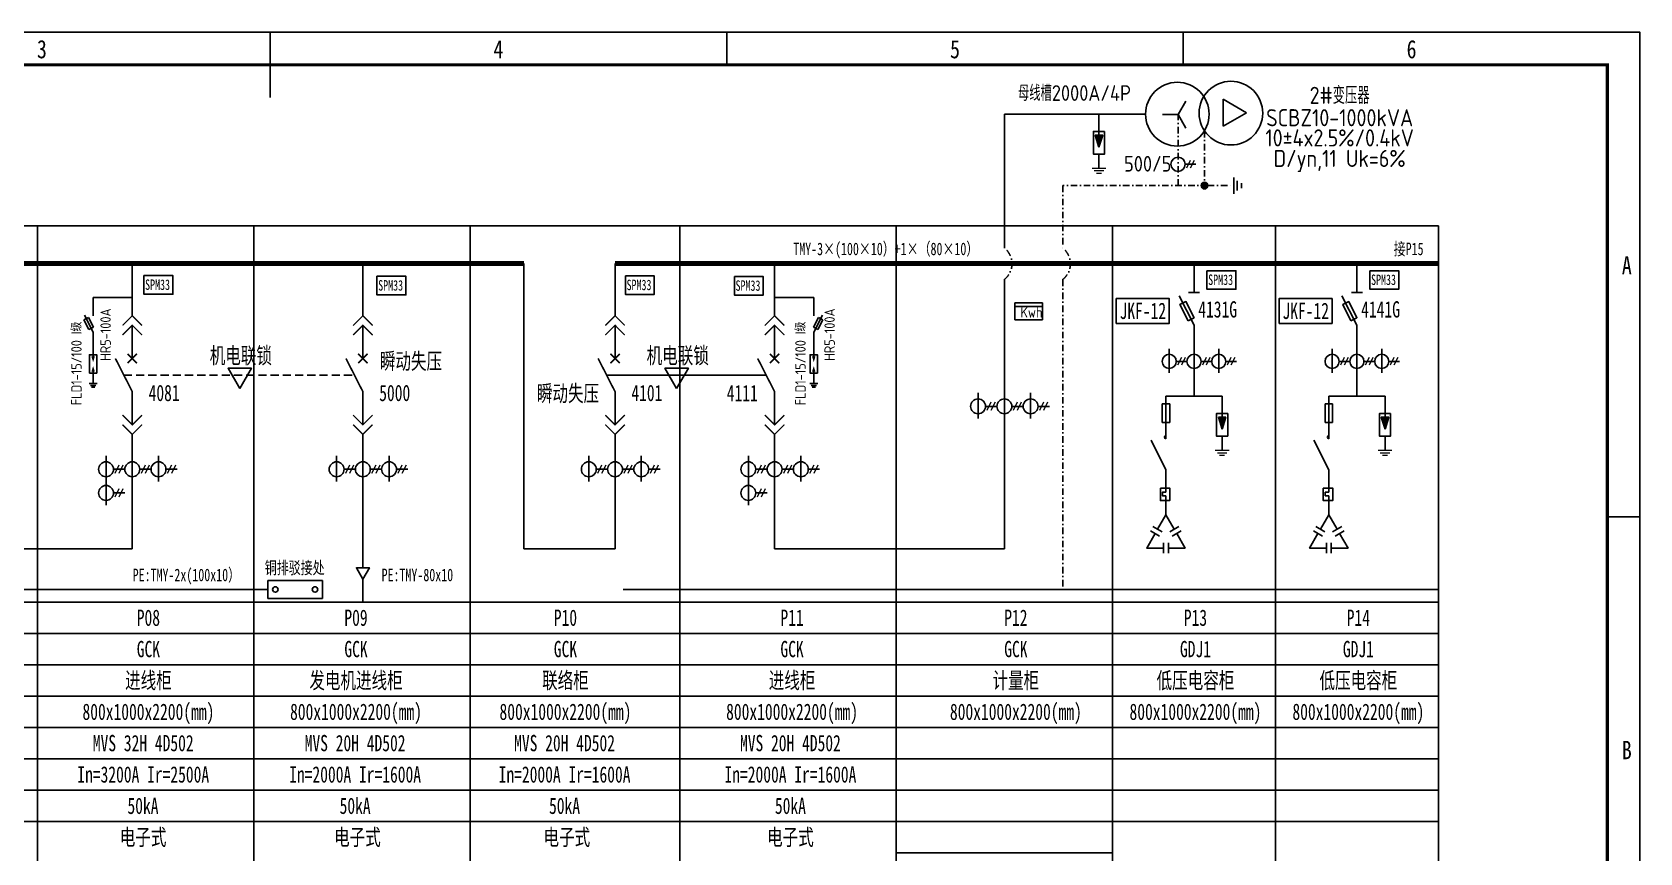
# Model space of a CAD drawing. Extents: x -700117 to -483644, y 1301776 to 1331476.
# Drawn here: x -597039 to -572390, y 1318904 to 1331476 of the extents above; entities that cross this region are included whole.
import ezdxf
from ezdxf.enums import TextEntityAlignment as Align

# ---------------------------------------------------------------- set-up
doc = ezdxf.new("R2010")
doc.units = 0
doc.header["$LTSCALE"] = 1000
for name, pattern in [('DASH', [0.35, 0.25, -0.1]), ('DASHDOT', [1, 0.5, -0.25, 0, -0.25]), ('DASHED2', [0.375, 0.25, -0.125])]:
    doc.linetypes.add(name, pattern=pattern)
doc.layers.get('0').update_dxf_attribs({"linetype": 'CONTINUOUS'})
for name, color, linetype in [('SB', 3, 'CONTINUOUS'), ('TK', 5, 'CONTINUOUS'), ('内框', 3, 'CONTINUOUS'), ('外框', 2, 'CONTINUOUS')]:
    doc.layers.add(name, color=color, linetype=linetype)
doc.styles.add('宋体', font='', dxfattribs={"width": 0.8, "height": 3.8})
doc.styles.add('宋体1', font='', dxfattribs={"width": 0.7})
doc.styles.add('工程字', font='gbenor.shx', dxfattribs={"bigfont": 'gbcbig.shx'})
doc.styles.get('宋体').set_extended_font_data('SimSun')
doc.styles.get('宋体1').set_extended_font_data('SimSun')

# ---------------------------------------------------------------- blocks, each defined once
blk = doc.blocks.new('集安A3图框')
at = {"layer": 'TK'}
for p, q in [((-21000, 29700), (-21000, 28700)), ((-14000, 29700), (-14000, 29200)), ((-7000, 29700), (-7000, 29200)), ((0, 22275), (-500, 22275))]:
    blk.add_line(p, q, dxfattribs=at)
at = {"layer": '内框', "const_width": 50, "flags": 128}
blk.add_lwpolyline([(-39500, 500), (-39500, 29200), (-500, 29200), (-500, 500)], close=True, dxfattribs=at)
at = {"layer": '外框', "flags": 128}
blk.add_lwpolyline([(-42000, 0), (-42000, 29700), (0, 29700), (0, 0)], close=True, dxfattribs=at)
at = {"layer": 'TK', "style": '宋体', "width": 0.8}
for s, p in [('3', (-24500, 29300)), ('4', (-17500, 29300)), ('5', (-10500, 29300)), ('6', (-3500, 29300)), ('A', (-200, 25988)), ('B', (-200, 18562))]:
    blk.add_text(s, height=280, dxfattribs=at).set_placement(p, align=Align.CENTER)
blk = doc.blocks.new('LY')
at = {"layer": 'SB'}
blk.add_lwpolyline([(-150, 0), (-150, 745), (150, 745), (150, 0)], close=True, dxfattribs=at)
for points in [[(0, 681, 144, 0, 0), (0, 442, 0, 0, 0)], [(0, 53, 144, 0, 0), (0, 283, 0, 0, 0)]]:
    blk.add_lwpolyline(points, format="xyseb", dxfattribs=at)

msp = doc.modelspace()

# ---------------------------------------------------------------- hatches: boundary and pattern name
for points in [[(-580682.4, 1329716.4), (-580624.8, 1329897.7), (-580740.1, 1329897.7)], [(-579065.2, 1329166.1, -1), (-579065.2, 1329084.8, -1)], [(-578794.4, 1325395), (-578736.8, 1325576.4), (-578852.1, 1325576.4)], [(-576296.9, 1325395), (-576239.3, 1325576.4), (-576354.5, 1325576.4)]]:
    msp.add_hatch(color=7).paths.add_polyline_path(points)

# ---------------------------------------------------------------- linework, layer by layer
at = {"color": 7}
for p, q in [((-579470.3, 1330214.1), (-579351, 1330420.7)), ((-578778.4, 1330448.1), (-578778.4, 1330034.8)), ((-578420.5, 1330241.5), (-578778.4, 1330448.1)), ((-580682.4, 1330219.9), (-580682.4, 1329897.7)), ((-579470.3, 1330214.1), (-579709, 1330214.1)), ((-579470.3, 1330214.1), (-579351, 1330007.4)), ((-578778.4, 1330034.8), (-578420.5, 1330241.5)), ((-580768.9, 1329955.4), (-580596, 1329955.4)), ((-580768.9, 1329609.6), (-580768.9, 1329955.4)), ((-580740.1, 1329897.7), (-580682.4, 1329716.4)), ((-580740.1, 1329897.7), (-580624.8, 1329897.7)), ((-580624.8, 1329897.7), (-580682.4, 1329716.4)), ((-580596, 1329609.6), (-580768.9, 1329609.6)), ((-580682.4, 1329609.6), (-580682.4, 1329393.8)), ((-579359.5, 1329452.2), (-579198.1, 1329452.2)), ((-578615.2, 1329248.9), (-578615.2, 1329001.9)), ((-578562.8, 1329197.1), (-578562.8, 1329052.5)), ((-578499, 1329162.8), (-578499, 1329088)), ((-590322.2, 1328509.7), (-600277.3, 1328509.7)), ((-596958.9, 1328509.7), (-596958.9, 1309778.1)), ((-590322.2, 1328509.7), (-596958.9, 1328509.7)), ((-593640.6, 1328509.7), (-593640.6, 1309778.1)), ((-590322.2, 1328509.7), (-590322.2, 1309778.1)), ((-587110.8, 1328509.7), (-590322.2, 1328509.7)), ((-590322.2, 1328509.7), (-590322.2, 1309778.1)), ((-587110.8, 1328509.7), (-580474, 1328509.7)), ((-587110.8, 1309778.1), (-587110.8, 1328509.7)), ((-583792.4, 1328509.7), (-583792.4, 1309778.1)), ((-580474, 1328509.7), (-580474, 1309778.1)), ((-580474, 1309778.1), (-580474, 1328509.7)), ((-580474, 1328509.7), (-580474, 1309778.1)), ((-575478.9, 1328509.7), (-577976.4, 1328509.7)), ((-577976.4, 1328509.7), (-577976.4, 1309778.1)), ((-575478.9, 1309778.1), (-575478.9, 1328509.7)), ((-595504.1, 1327131.6), (-595504.1, 1327933.3)), ((-585656, 1327131.6), (-585656, 1327933.3)), ((-595504.1, 1327411.5), (-596104.4, 1327411.5)), ((-585656, 1327411.5), (-585055.7, 1327411.5)), ((-579309.5, 1327486.7), (-579141.8, 1327486.7)), ((-576811.9, 1327486.7), (-576644.3, 1327486.7)), ((-581972.2, 1327331.1), (-581550.9, 1327331.1)), ((-581972.2, 1327066.6), (-581972.2, 1327331.1)), ((-581972.2, 1327271.6), (-581550.9, 1327271.6)), ((-581550.9, 1327331.1), (-581550.9, 1327066.6)), ((-595504.1, 1326477), (-595504.1, 1326985.2)), ((-591968.7, 1326477), (-591968.7, 1326985.2)), ((-588102.3, 1326477), (-588102.3, 1326985.2)), ((-585656, 1326477), (-585656, 1326985.2)), ((-581550.9, 1327066.6), (-581972.2, 1327066.6)), ((-579605.5, 1326627.1), (-579605.5, 1326257.5)), ((-579605.5, 1326627.1), (-579605.5, 1326257.5)), ((-579494.6, 1326432.6), (-579333.3, 1326432.6)), ((-579225.2, 1326627.1), (-579225.2, 1326257.5)), ((-579114.3, 1326432.6), (-578953, 1326432.6)), ((-578844.9, 1326627.1), (-578844.9, 1326257.5)), ((-578734.1, 1326432.6), (-578572.7, 1326432.6)), ((-577108, 1326627.1), (-577108, 1326257.5)), ((-577108, 1326627.1), (-577108, 1326257.5)), ((-576997.1, 1326432.6), (-576835.7, 1326432.6)), ((-576727.7, 1326627.1), (-576727.7, 1326257.5)), ((-576616.8, 1326432.6), (-576455.5, 1326432.6)), ((-576347.4, 1326627.1), (-576347.4, 1326257.5)), ((-576236.5, 1326432.6), (-576075.2, 1326432.6)), ((-596165.7, 1326091.9), (-596043.1, 1326091.9)), ((-596145.7, 1326064.9), (-596063, 1326064.9)), ((-596128.9, 1326039.3), (-596079.9, 1326039.3)), ((-595504.1, 1325460.5), (-595504.1, 1325968.7)), ((-591968.7, 1325460.5), (-591968.7, 1325968.7)), ((-588102.3, 1325460.5), (-588102.3, 1325968.7)), ((-585656, 1325460.5), (-585656, 1325968.7)), ((-584994.5, 1326091.9), (-585117, 1326091.9)), ((-585014.4, 1326064.9), (-585097.1, 1326064.9)), ((-585031.2, 1326039.3), (-585080.2, 1326039.3)), ((-582535.6, 1325949.7), (-582535.6, 1325558.6)), ((-582133.2, 1325949.7), (-582133.2, 1325558.6)), ((-581730.8, 1325949.7), (-581730.8, 1325558.6)), ((-578794.4, 1325898.5), (-578794.4, 1325576.4)), ((-576296.9, 1325898.5), (-576296.9, 1325576.4)), ((-582418.3, 1325743.8), (-582247.5, 1325743.8)), ((-582015.9, 1325743.8), (-581845.1, 1325743.8)), ((-581613.4, 1325743.8), (-581442.7, 1325743.8)), ((-578880.9, 1325634), (-578708, 1325634)), ((-578880.9, 1325288.2), (-578880.9, 1325634)), ((-578852.1, 1325576.4), (-578794.4, 1325395)), ((-578852.1, 1325576.4), (-578736.8, 1325576.4)), ((-578736.8, 1325576.4), (-578794.4, 1325395)), ((-578708, 1325634), (-578708, 1325288.2)), ((-576383.4, 1325634), (-576210.4, 1325634)), ((-576383.4, 1325288.2), (-576383.4, 1325634)), ((-576354.5, 1325576.4), (-576296.9, 1325395)), ((-576354.5, 1325576.4), (-576239.3, 1325576.4)), ((-576239.3, 1325576.4), (-576296.9, 1325395)), ((-576210.4, 1325634), (-576210.4, 1325288.2)), ((-578708, 1325288.2), (-578880.9, 1325288.2)), ((-578794.4, 1325288.2), (-578794.4, 1325072.4)), ((-576210.4, 1325288.2), (-576383.4, 1325288.2)), ((-576296.9, 1325288.2), (-576296.9, 1325072.4)), ((-595906.6, 1324984.9), (-595906.6, 1324593.9)), ((-595504.1, 1324984.9), (-595504.1, 1324593.9)), ((-595101.7, 1324984.9), (-595101.7, 1324593.9)), ((-592371.1, 1324984.9), (-592371.1, 1324593.9)), ((-591968.7, 1324984.9), (-591968.7, 1324593.9)), ((-591566.3, 1324984.9), (-591566.3, 1324593.9)), ((-588504.7, 1324984.9), (-588504.7, 1324593.9)), ((-588102.3, 1324984.9), (-588102.3, 1324593.9)), ((-587699.9, 1324984.9), (-587699.9, 1324593.9)), ((-586058.4, 1324984.9), (-586058.4, 1324593.9)), ((-585656, 1324984.9), (-585656, 1324593.9)), ((-585253.6, 1324984.9), (-585253.6, 1324593.9)), ((-595789.2, 1324779.1), (-595618.5, 1324779.1)), ((-595386.8, 1324779.1), (-595216.1, 1324779.1)), ((-594984.4, 1324779.1), (-594813.7, 1324779.1)), ((-592253.8, 1324779.1), (-592083, 1324779.1)), ((-591851.4, 1324779.1), (-591680.6, 1324779.1)), ((-591448.9, 1324779.1), (-591278.2, 1324779.1)), ((-588387.4, 1324779.1), (-588216.6, 1324779.1)), ((-587985, 1324779.1), (-587814.2, 1324779.1)), ((-587582.5, 1324779.1), (-587411.8, 1324779.1)), ((-585941.1, 1324779.1), (-585770.3, 1324779.1)), ((-585538.6, 1324779.1), (-585367.9, 1324779.1)), ((-585136.2, 1324779.1), (-584965.5, 1324779.1)), ((-595906.6, 1324622.7), (-595906.6, 1324231.6)), ((-586058.4, 1324622.7), (-586058.4, 1324231.6)), ((-595789.2, 1324416.9), (-595618.5, 1324416.9)), ((-585941.1, 1324416.9), (-585770.3, 1324416.9))]:
    msp.add_line(p, q, dxfattribs=at)
at = {"color": 7, "ltscale": 1000}
for p, q in [((-582133.2, 1330219.9), (-582133.2, 1328169.3)), ((-579968.9, 1330219.9), (-582133.2, 1330219.9)), ((-591968.7, 1327933.3), (-591968.7, 1327131.6)), ((-588102.3, 1327933.3), (-588102.3, 1327131.6)), ((-579225.2, 1327933.3), (-579225.2, 1327486.7)), ((-576727.7, 1327933.3), (-576727.7, 1327486.7)), ((-582133.2, 1323559.3), (-582133.2, 1327687.4)), ((-582133.2, 1327687.4), (-582133.2, 1327131.6)), ((-579225.2, 1326986.1), (-579454.1, 1327438.8)), ((-576727.7, 1326986.1), (-576956.5, 1327438.8)), ((-595504.1, 1326582), (-595504.1, 1326962.8)), ((-591968.7, 1326582), (-591968.7, 1326962.8)), ((-588102.3, 1326582), (-588102.3, 1326962.8)), ((-585656, 1326582), (-585656, 1326962.8)), ((-579225.2, 1326986.1), (-579225.2, 1325898.5)), ((-576727.7, 1326986.1), (-576727.7, 1325898.5)), ((-579713.4, 1325496.5), (-579713.4, 1325783.7)), ((-579713.4, 1325783.7), (-579598.6, 1325783.7)), ((-579713.4, 1325496.5), (-579713.4, 1325783.7)), ((-579713.4, 1325783.7), (-579598.6, 1325783.7)), ((-579598.6, 1325783.7), (-579598.6, 1325496.5)), ((-579598.6, 1325783.7), (-579598.6, 1325496.5)), ((-577215.9, 1325496.5), (-577215.9, 1325783.7)), ((-577215.9, 1325783.7), (-577101, 1325783.7)), ((-577215.9, 1325496.5), (-577215.9, 1325783.7)), ((-577215.9, 1325783.7), (-577101, 1325783.7)), ((-577101, 1325783.7), (-577101, 1325496.5)), ((-577101, 1325783.7), (-577101, 1325496.5)), ((-579598.6, 1325496.5), (-579713.4, 1325496.5)), ((-579598.6, 1325496.5), (-579713.4, 1325496.5)), ((-577101, 1325496.5), (-577215.9, 1325496.5)), ((-577101, 1325496.5), (-577215.9, 1325496.5)), ((-595504.1, 1325314.1), (-595504.1, 1323981)), ((-591968.7, 1325314.1), (-591968.7, 1323981)), ((-588102.3, 1325314.1), (-588102.3, 1323981)), ((-585656, 1325314.1), (-585656, 1323981)), ((-579656, 1324773.2), (-579884.8, 1325225.9)), ((-577158.5, 1324773.2), (-577387.3, 1325225.9)), ((-595504.1, 1323981), (-595504.1, 1323559.3)), ((-591968.7, 1323981), (-591968.7, 1323270.3)), ((-588102.3, 1323981), (-588102.3, 1323559.3)), ((-585656, 1323981), (-585656, 1323559.3)), ((-579752.3, 1323755.6), (-579892.2, 1323836.4)), ((-579714.7, 1323820.6), (-579854.6, 1323901.4)), ((-579597.3, 1323820.6), (-579457.4, 1323901.4)), ((-579559.7, 1323755.6), (-579419.8, 1323836.4)), ((-577254.7, 1323755.6), (-577394.6, 1323836.4)), ((-577217.2, 1323820.6), (-577357.1, 1323901.4)), ((-577099.7, 1323820.6), (-576959.8, 1323901.4)), ((-577062.2, 1323755.6), (-576922.3, 1323836.4)), ((-596958.9, 1323559.3), (-598618.1, 1323559.3)), ((-596958.9, 1323559.3), (-595504.1, 1323559.3)), ((-585656, 1323559.3), (-582133.2, 1323559.3)), ((-579693.5, 1323653.9), (-579693.5, 1323492.3)), ((-579618.5, 1323653.9), (-579618.5, 1323492.3)), ((-577196, 1323653.9), (-577196, 1323492.3)), ((-577120.9, 1323653.9), (-577120.9, 1323492.3)), ((-591968.7, 1323097.4), (-591968.7, 1322746.1)), ((-591968.7, 1323097.4), (-591968.7, 1322746.1)), ((-596958.9, 1322746.1), (-600277.3, 1322746.1)), ((-596958.9, 1322746.1), (-590322.2, 1322746.1)), ((-596958.9, 1322746.1), (-595708.3, 1322746.1)), ((-593640.6, 1322746.1), (-590322.2, 1322746.1)), ((-590322.2, 1322746.1), (-587110.8, 1322746.1)), ((-583792.4, 1322746.1), (-587110.8, 1322746.1)), ((-587110.8, 1322746.1), (-585381.4, 1322746.1)), ((-580474, 1322746.1), (-583792.4, 1322746.1)), ((-580474, 1322746.1), (-577976.4, 1322746.1)), ((-577976.4, 1322746.1), (-575478.9, 1322746.1)), ((-600277.3, 1322265.8), (-596958.9, 1322265.8)), ((-596958.9, 1322265.8), (-590322.2, 1322265.8)), ((-593640.6, 1322265.8), (-590322.2, 1322265.8)), ((-590322.2, 1322265.8), (-587110.8, 1322265.8)), ((-587110.8, 1322265.8), (-583792.4, 1322265.8)), ((-583792.4, 1322265.8), (-580474, 1322265.8)), ((-580474, 1322265.8), (-577976.4, 1322265.8)), ((-577976.4, 1322265.8), (-575478.9, 1322265.8)), ((-600277.3, 1321785.5), (-596958.9, 1321785.5)), ((-596958.9, 1321785.5), (-590322.2, 1321785.5)), ((-593640.6, 1321785.5), (-590322.2, 1321785.5)), ((-590322.2, 1321785.5), (-587110.8, 1321785.5)), ((-587110.8, 1321785.5), (-583792.4, 1321785.5)), ((-583792.4, 1321785.5), (-580474, 1321785.5)), ((-580474, 1321785.5), (-577976.4, 1321785.5)), ((-577976.4, 1321785.5), (-575478.9, 1321785.5)), ((-600277.3, 1321305.2), (-596958.9, 1321305.2)), ((-596958.9, 1321305.2), (-590322.2, 1321305.2)), ((-593640.6, 1321305.2), (-590322.2, 1321305.2)), ((-590322.2, 1321305.2), (-587110.8, 1321305.2)), ((-587110.8, 1321305.2), (-583792.4, 1321305.2)), ((-583792.4, 1321305.2), (-580474, 1321305.2)), ((-580474, 1321305.2), (-577976.4, 1321305.2)), ((-577976.4, 1321305.2), (-575478.9, 1321305.2)), ((-600277.3, 1320824.9), (-596958.9, 1320824.9)), ((-596958.9, 1320824.9), (-590322.2, 1320824.9)), ((-593640.6, 1320824.9), (-590322.2, 1320824.9)), ((-590322.2, 1320824.9), (-587110.8, 1320824.9)), ((-587110.8, 1320824.9), (-583792.4, 1320824.9)), ((-583792.4, 1320824.9), (-580474, 1320824.9)), ((-580474, 1320824.9), (-577976.4, 1320824.9)), ((-577976.4, 1320824.9), (-575478.9, 1320824.9)), ((-600277.3, 1320344.6), (-596958.9, 1320344.6)), ((-596958.9, 1320344.6), (-590322.2, 1320344.6)), ((-593640.6, 1320344.6), (-590322.2, 1320344.6)), ((-590322.2, 1320344.6), (-587110.8, 1320344.6)), ((-587110.8, 1320344.6), (-583792.4, 1320344.6)), ((-583792.4, 1320344.6), (-580474, 1320344.6)), ((-580474, 1320344.6), (-577976.4, 1320344.6)), ((-577976.4, 1320344.6), (-575478.9, 1320344.6)), ((-600277.3, 1319864.3), (-596958.9, 1319864.3)), ((-596958.9, 1319864.3), (-590322.2, 1319864.3)), ((-593640.6, 1319864.3), (-590322.2, 1319864.3)), ((-590322.2, 1319864.3), (-587110.8, 1319864.3)), ((-587110.8, 1319864.3), (-583792.4, 1319864.3)), ((-583792.4, 1319864.3), (-580474, 1319864.3)), ((-580474, 1319864.3), (-577976.4, 1319864.3)), ((-577976.4, 1319864.3), (-575478.9, 1319864.3)), ((-600277.3, 1319384), (-596958.9, 1319384)), ((-596958.9, 1319384), (-590322.2, 1319384)), ((-593640.6, 1319384), (-590322.2, 1319384)), ((-590322.2, 1319384), (-587110.8, 1319384)), ((-587110.8, 1319384), (-583792.4, 1319384)), ((-583792.4, 1319384), (-580474, 1319384)), ((-580474, 1319384), (-577976.4, 1319384)), ((-577976.4, 1319384), (-575478.9, 1319384)), ((-583792.4, 1318903.7), (-580474, 1318903.7))]:
    msp.add_line(p, q, dxfattribs=at)
at = {"color": 7, "linetype": 'DASHDOT', "ltscale": 0.2}
for p, q in [((-579470.3, 1329125.4), (-579470.3, 1330214.1)), ((-579065.2, 1329964.5), (-579065.2, 1329125.4)), ((-579014.4, 1329125.4), (-581238, 1329125.4)), ((-581238, 1329125.4), (-581238, 1328169.3)), ((-579014.4, 1329125.4), (-578615.2, 1329125.4)), ((-581238, 1327687.4), (-581238, 1322949.4))]:
    msp.add_line(p, q, dxfattribs=at)
at = {"color": 7, "lineweight": 9}
for p, q in [((-580788.1, 1329393.8), (-580576.8, 1329393.8)), ((-580754.5, 1329355.4), (-580610.4, 1329355.4)), ((-579284.3, 1329510.9), (-579343, 1329393.5)), ((-579225.5, 1329510.9), (-579284.3, 1329393.5)), ((-580720.9, 1329316.9), (-580644, 1329316.9)), ((-579419.4, 1326491.3), (-579478.1, 1326373.9)), ((-579360.7, 1326491.3), (-579419.4, 1326373.9)), ((-579039.1, 1326491.3), (-579097.8, 1326373.9)), ((-578980.4, 1326491.3), (-579039.1, 1326373.9)), ((-578658.8, 1326491.3), (-578717.6, 1326373.9)), ((-578600.1, 1326491.3), (-578658.8, 1326373.9)), ((-576921.9, 1326491.3), (-576980.6, 1326373.9)), ((-576863.2, 1326491.3), (-576921.9, 1326373.9)), ((-576541.6, 1326491.3), (-576600.3, 1326373.9)), ((-576482.9, 1326491.3), (-576541.6, 1326373.9)), ((-576161.3, 1326491.3), (-576220, 1326373.9)), ((-576102.6, 1326491.3), (-576161.3, 1326373.9)), ((-582338.7, 1325805.9), (-582400.8, 1325681.7)), ((-582276.6, 1325805.9), (-582338.7, 1325681.7)), ((-581936.3, 1325805.9), (-581998.4, 1325681.7)), ((-581874.1, 1325805.9), (-581936.3, 1325681.7)), ((-581533.8, 1325805.9), (-581596, 1325681.7)), ((-581471.7, 1325805.9), (-581533.8, 1325681.7)), ((-578900.1, 1325072.4), (-578688.8, 1325072.4)), ((-578866.5, 1325034), (-578722.4, 1325034)), ((-578832.9, 1324995.6), (-578756, 1324995.6)), ((-576402.6, 1325072.4), (-576191.2, 1325072.4)), ((-576368.9, 1325034), (-576224.9, 1325034)), ((-576335.3, 1324995.6), (-576258.5, 1324995.6)), ((-595709.6, 1324841.2), (-595771.8, 1324717)), ((-595647.5, 1324841.2), (-595709.6, 1324717)), ((-595307.2, 1324841.2), (-595369.4, 1324717)), ((-595245.1, 1324841.2), (-595307.2, 1324717)), ((-594904.8, 1324841.2), (-594966.9, 1324717)), ((-594842.7, 1324841.2), (-594904.8, 1324717)), ((-592174.2, 1324841.2), (-592236.3, 1324717)), ((-592112.1, 1324841.2), (-592174.2, 1324717)), ((-591771.8, 1324841.2), (-591833.9, 1324717)), ((-591709.6, 1324841.2), (-591771.8, 1324717)), ((-591369.4, 1324841.2), (-591431.5, 1324717)), ((-591307.2, 1324841.2), (-591369.4, 1324717)), ((-588307.8, 1324841.2), (-588369.9, 1324717)), ((-588245.7, 1324841.2), (-588307.8, 1324717)), ((-587905.4, 1324841.2), (-587967.5, 1324717)), ((-587843.2, 1324841.2), (-587905.4, 1324717)), ((-587503, 1324841.2), (-587565.1, 1324717)), ((-587440.8, 1324841.2), (-587503, 1324717)), ((-585861.5, 1324841.2), (-585923.6, 1324717)), ((-585799.3, 1324841.2), (-585861.5, 1324717)), ((-585459.1, 1324841.2), (-585521.2, 1324717)), ((-585396.9, 1324841.2), (-585459.1, 1324717)), ((-585056.6, 1324841.2), (-585118.8, 1324717)), ((-584994.5, 1324841.2), (-585056.6, 1324717)), ((-595709.6, 1324479), (-595771.8, 1324354.7)), ((-595647.5, 1324479), (-595709.6, 1324354.7)), ((-585861.5, 1324479), (-585923.6, 1324354.7)), ((-585799.3, 1324479), (-585861.5, 1324354.7))]:
    msp.add_line(p, q, dxfattribs=at)
at = {"color": 7, "lineweight": -3, "ltscale": 0.1}
for p, q in [((-589498.8, 1323559.3), (-589498.8, 1327933.3)), ((-588231.8, 1326222.9), (-585785.5, 1326222.9)), ((-588102.3, 1323559.3), (-589498.8, 1323559.3))]:
    msp.add_line(p, q, dxfattribs=at)
at = {"color": 7, "linetype": 'Continuous'}
for p, q in [((-596104.4, 1327411.5), (-596104.4, 1327130.8)), ((-585055.7, 1327411.5), (-585055.7, 1327130.8)), ((-596237.7, 1327142.9), (-596104.4, 1326880.1)), ((-584922.5, 1327142.9), (-585055.7, 1326880.1)), ((-596244.6, 1327068.8), (-596175.7, 1327104.3)), ((-596168.4, 1326920.6), (-596244.6, 1327068.8)), ((-596175.7, 1327104.3), (-596099.5, 1326956)), ((-596099.5, 1326956), (-596168.4, 1326920.6)), ((-584984.4, 1327104.3), (-585060.6, 1326956)), ((-585060.6, 1326956), (-584991.7, 1326920.6)), ((-584991.7, 1326920.6), (-584915.6, 1327068.8)), ((-584915.6, 1327068.8), (-584984.4, 1327104.3)), ((-596104.4, 1326880.1), (-596104.4, 1326510.5)), ((-585055.7, 1326880.1), (-585055.7, 1326510.5)), ((-596104.4, 1326298.7), (-596104.4, 1326091.9)), ((-585055.7, 1326298.7), (-585055.7, 1326091.9))]:
    msp.add_line(p, q, dxfattribs=at)
at = {"color": 7, "linetype": 'DASHED2', "ltscale": 0.5}
msp.add_line((-595633.6, 1326222.9), (-592098.2, 1326222.9), dxfattribs=at)
at = {"color": 7, "ltscale": 5}
for p, q in [((-578794.4, 1325898.5), (-579656, 1325898.5)), ((-579656, 1325898.5), (-579656, 1325270)), ((-579656, 1325898.5), (-579656, 1325248.3)), ((-576296.9, 1325898.5), (-577158.5, 1325898.5)), ((-577158.5, 1325898.5), (-577158.5, 1325270)), ((-577158.5, 1325898.5), (-577158.5, 1325248.3)), ((-579656, 1324773.2), (-579656, 1324428.5)), ((-577158.5, 1324773.2), (-577158.5, 1324428.5)), ((-579656, 1324375), (-579656, 1324083.9)), ((-577158.5, 1324375), (-577158.5, 1324083.9))]:
    msp.add_line(p, q, dxfattribs=at)
at = {"color": 7, "linetype": 'DASH', "ltscale": 50}
for p, q in [((-593423.8, 1322938.2), (-605272.4, 1322938.2)), ((-575478.9, 1322938.2), (-592589.3, 1322938.2))]:
    msp.add_line(p, q, dxfattribs=at)
at = {"color": 7}
for points in [[(-580596, 1329955.4), (-580768.9, 1329955.4), (-580768.9, 1329609.6), (-580596, 1329609.6)], [(-580474, 1309778.1), (-577976.4, 1309778.1), (-577976.4, 1328509.7), (-580474, 1328509.7)], [(-580418.2, 1327013.7), (-579605.6, 1327013.7), (-579605.6, 1327395.2), (-580418.2, 1327395.2)], [(-577920.7, 1327013.7), (-577108.1, 1327013.7), (-577108.1, 1327395.2), (-577920.7, 1327395.2)], [(-579317.5, 1327052.6), (-579224, 1327099.9), (-579350.1, 1327349.2), (-579443.6, 1327302)], [(-576820, 1327052.6), (-576726.5, 1327099.9), (-576852.5, 1327349.2), (-576946.1, 1327302)], [(-578708, 1325634), (-578880.9, 1325634), (-578880.9, 1325288.2), (-578708, 1325288.2)], [(-576210.4, 1325634), (-576383.4, 1325634), (-576383.4, 1325288.2), (-576210.4, 1325288.2)]]:
    msp.add_lwpolyline(points, close=True, dxfattribs=at)
for points, const_width in [([(-600277.3, 1327933.3), (-590322.2, 1327933.3)], 76.8), ([(-594923.5, 1327933.3), (-592443.8, 1327933.3)], 76.8), ([(-590322.2, 1327933.3), (-589498.8, 1327933.3)], 76.8), ([(-588102.3, 1327933.3), (-575478.9, 1327933.3)], 76.8), ([(-595354.6, 1326982.1), (-595504.1, 1327131.6), (-595653.7, 1326982.1)], 20.3), ([(-591819.2, 1326982.1), (-591968.7, 1327131.6), (-592118.2, 1326982.1)], 20.3), ([(-587952.8, 1326982.1), (-588102.3, 1327131.6), (-588251.8, 1326982.1)], 20.3), ([(-585506.5, 1326982.1), (-585656, 1327131.6), (-585805.5, 1326982.1)], 20.3), ([(-595354.6, 1326835.7), (-595504.1, 1326985.2), (-595653.7, 1326835.7)], 20.3), ([(-591819.2, 1326835.7), (-591968.7, 1326985.2), (-592118.2, 1326835.7)], 20.3), ([(-587952.8, 1326835.7), (-588102.3, 1326985.2), (-588251.8, 1326835.7)], 20.3), ([(-585506.5, 1326835.7), (-585656, 1326985.2), (-585805.5, 1326835.7)], 20.3), ([(-595763.1, 1326477), (-595504.1, 1325968.7)], 25.4), ([(-595576, 1326405.1), (-595432.3, 1326548.9)], 25.4), ([(-595576, 1326548.9), (-595432.3, 1326405.1)], 25.4), ([(-592227.7, 1326477), (-591968.7, 1325968.7)], 25.4), ([(-592040.6, 1326405.1), (-591896.8, 1326548.9)], 25.4), ([(-592040.6, 1326548.9), (-591896.8, 1326405.1)], 25.4), ([(-588361.3, 1326477), (-588102.3, 1325968.7)], 25.4), ([(-588174.2, 1326405.1), (-588030.4, 1326548.9)], 25.4), ([(-588174.2, 1326548.9), (-588030.4, 1326405.1)], 25.4), ([(-585914.9, 1326477), (-585656, 1325968.7)], 25.4), ([(-585727.9, 1326405.1), (-585584.1, 1326548.9)], 25.4), ([(-585727.9, 1326548.9), (-585584.1, 1326405.1)], 25.4), ([(-595354.6, 1325610), (-595504.1, 1325460.5), (-595653.7, 1325610)], 20.3), ([(-595354.6, 1325463.6), (-595504.1, 1325314.1), (-595653.7, 1325463.6)], 20.3), ([(-591819.2, 1325610), (-591968.7, 1325460.5), (-592118.2, 1325610)], 20.3), ([(-591819.2, 1325463.6), (-591968.7, 1325314.1), (-592118.2, 1325463.6)], 20.3), ([(-587952.8, 1325610), (-588102.3, 1325460.5), (-588251.8, 1325610)], 20.3), ([(-587952.8, 1325463.6), (-588102.3, 1325314.1), (-588251.8, 1325463.6)], 20.3), ([(-585506.5, 1325610), (-585656, 1325460.5), (-585805.5, 1325610)], 20.3), ([(-585506.5, 1325463.6), (-585656, 1325314.1), (-585805.5, 1325463.6)], 20.3)]:
    msp.add_lwpolyline(points, dxfattribs=dict(at, const_width=const_width))
at = {"color": 7, "ltscale": 10}
for points in [[(-595325.9, 1327746.8), (-594882.1, 1327746.8), (-594882.1, 1327461.9), (-595325.9, 1327461.9)], [(-591752.5, 1327735.9), (-591308.7, 1327735.9), (-591308.7, 1327451), (-591752.5, 1327451)], [(-587944.3, 1327742.6), (-587500.5, 1327742.6), (-587500.5, 1327457.8), (-587944.3, 1327457.8)], [(-586273.3, 1327732.7), (-585829.5, 1327732.7), (-585829.5, 1327447.8), (-586273.3, 1327447.8)], [(-579026.6, 1327821.9), (-578582.8, 1327821.9), (-578582.8, 1327537.1), (-579026.6, 1327537.1)], [(-576529.1, 1327821.9), (-576085.3, 1327821.9), (-576085.3, 1327537.1), (-576529.1, 1327537.1)], [(-593856.5, 1326016.1), (-593677.4, 1326326.2), (-594035.5, 1326326.2)], [(-587157.5, 1326016.1), (-586978.4, 1326326.2), (-587336.5, 1326326.2)]]:
    msp.add_lwpolyline(points, close=True, dxfattribs=at)
at = {"color": 7, "lineweight": -3, "ltscale": 0.1}
for points in [[(-579740.7, 1324491.7), (-579596.6, 1324491.7), (-579596.6, 1324300.7), (-579740.7, 1324300.7)], [(-577243.2, 1324491.7), (-577099, 1324491.7), (-577099, 1324300.7), (-577243.2, 1324300.7)]]:
    msp.add_lwpolyline(points, close=True, dxfattribs=at)
at = {"color": 7, "ltscale": 5}
for points in [[(-579656, 1324428.5), (-579709.5, 1324428.5), (-579709.5, 1324375), (-579656, 1324375)], [(-577158.5, 1324428.5), (-577212, 1324428.5), (-577212, 1324375), (-577158.5, 1324375)], [(-579527.3, 1323861), (-579656, 1324083.9), (-579784.7, 1323861)], [(-577029.8, 1323861), (-577158.5, 1324083.9), (-577287.1, 1323861)], [(-579822.2, 1323796), (-579950.9, 1323573.1), (-579693.5, 1323573.1)], [(-579618.5, 1323573.1), (-579361.1, 1323573.1), (-579489.8, 1323796)], [(-577324.7, 1323796), (-577453.4, 1323573.1), (-577196, 1323573.1)], [(-577120.9, 1323573.1), (-576863.5, 1323573.1), (-576992.2, 1323796)]]:
    msp.add_lwpolyline(points, dxfattribs=at)
at = {"color": 7, "ltscale": 1000}
msp.add_lwpolyline([(-591968.7, 1323097.4), (-591868.9, 1323270.3), (-592068.5, 1323270.3)], close=True, dxfattribs=at)
msp.add_lwpolyline([(-591968.7, 1323097.4), (-591868.9, 1323270.3), (-592068.5, 1323270.3)], close=True, dxfattribs=at)
msp.add_lwpolyline([(-593423.8, 1323074.7), (-592589.3, 1323074.7), (-592589.3, 1322801.8), (-593423.8, 1322801.8)], close=True)
at = {"color": 7}
for centre, radius in [((-579481, 1330219.9), 487.9), ((-578659.6, 1330235.7), 487.9), ((-579470.3, 1329452.2), 108.1), ((-579065.2, 1329125.4), 50.8), ((-579065.2, 1329125.4), 40.7), ((-579605.5, 1326432.6), 108.1), ((-579605.5, 1326432.6), 108.1), ((-579225.2, 1326432.6), 108.1), ((-578844.9, 1326432.6), 108.1), ((-577108, 1326432.6), 108.1), ((-577108, 1326432.6), 108.1), ((-576727.7, 1326432.6), 108.1), ((-576347.4, 1326432.6), 108.1), ((-582535.6, 1325743.8), 114.4), ((-582133.2, 1325743.8), 114.4), ((-581730.8, 1325743.8), 114.4), ((-595906.6, 1324779.1), 114.4), ((-595504.1, 1324779.1), 114.4), ((-595101.7, 1324779.1), 114.4), ((-592371.1, 1324779.1), 114.4), ((-591968.7, 1324779.1), 114.4), ((-591566.3, 1324779.1), 114.4), ((-588504.7, 1324779.1), 114.4), ((-588102.3, 1324779.1), 114.4), ((-587699.9, 1324779.1), 114.4), ((-586058.4, 1324779.1), 114.4), ((-585656, 1324779.1), 114.4), ((-585253.6, 1324779.1), 114.4), ((-595906.6, 1324416.9), 114.4), ((-586058.4, 1324416.9), 114.4)]:
    msp.add_circle(centre, radius, dxfattribs=at)
for centre in [(-593310.6, 1322938.2), (-592702.4, 1322938.2)]:
    msp.add_circle(centre, 41.8)
at = {"color": 7, "linetype": 'DASHDOT', "ltscale": 0.2}
for centre in [(-582322.5, 1327928.3), (-581427.3, 1327928.3)]:
    msp.add_arc(centre, 306.4, 308.15546, 51.84454, dxfattribs=at)
at = {"color": 7}
for centre in [(-579656, 1325270), (-577158.5, 1325270)]:
    msp.add_arc(centre, 21.8, 90, 270, dxfattribs=at)

# ---------------------------------------------------------------- block references
at = {"color": 5, "rotation": 6.670106611340577e-09}
msp.add_blockref('集安A3图框', (-572389.8, 1301776), dxfattribs=at)
at = {"color": 7, "rotation": 359.9999999823307}
for p, xscale, yscale, zscale in [((-596104.4, 1326253.5), 0.3774960092268884, 0.3774960092268884, 0.3774960092268884), ((-585055.7, 1326253.5), -0.3774960092268884, 0.3774960093433037, 0.3774960093919821)]:
    msp.add_blockref('LY', p, dxfattribs=dict(at, xscale=xscale, yscale=yscale, zscale=zscale))

# ---------------------------------------------------------------- texts
at = {"color": 7, "ltscale": 1000, "style": '工程字'}
msp.add_text('母线槽2000A/4P', height=240.148, dxfattribs=at).set_placement((-581057.8, 1330543.5), align=Align.MIDDLE_CENTER)
for s, p in [('2#变压器', (-576992.6, 1330523.1)), ('SCBZ10-1000kVA', (-576992.6, 1330165.8)), ('10%%P4x2.5%%%/0.4kV', (-576992.6, 1329856.9)), ('D/yn,11 Uk=6%%%', (-576992.6, 1329502.7))]:
    msp.add_text(s, height=262.15, dxfattribs=at).set_placement(p, align=Align.MIDDLE)
msp.add_text('500/5', height=240.15, dxfattribs=at).set_placement((-580297.6, 1329339.9))
at = {"color": 7, "ltscale": 1000, "style": '宋体1', "width": 0.7}
for s, height, p in [('TMY-3×(100×10）+1×（80×10）', 192.118, (-585370.1, 1328060.3)), ('接P15', 192.12, (-576163.6, 1328060.3)), ('PE:TMY-2x(100x10）', 192.118, (-595498.2, 1323065.2)), ('铜排驳接处', 192.12, (-593472.5, 1323175.7)), ('PE:TMY-80x10', 192.118, (-591682.1, 1323065.2))]:
    msp.add_text(s, height=height, rotation=0, dxfattribs=at).set_placement(p)
at = {"color": 7, "style": '宋体', "width": 0.7}
for p in [(-595307.7, 1327527.8), (-591734.2, 1327516.9), (-587926.1, 1327523.7), (-586255.1, 1327513.7), (-579008.4, 1327603), (-576510.9, 1327603)]:
    msp.add_text('SPM33', height=160.5, rotation=0, dxfattribs=at).set_placement(p)
at = {"color": 7, "style": '工程字'}
for s, p in [('HR5-100A', (-595832.8, 1326440.4)), ('HR5-100A', (-584732.1, 1326440.4)), ('FLD1-15/100 I级', (-596280.3, 1325760.5)), ('FLD1-15/100 I级', (-585179.6, 1325760.5))]:
    msp.add_text(s, height=160.5, rotation=90, dxfattribs=at).set_placement(p)
msp.add_text('Kwh', height=160.5, dxfattribs=at).set_placement((-581885.2, 1327103.2))
at = {"color": 7, "ltscale": 1000, "style": '宋体1', "width": 0.7}
for s, p in [('JKF-12', (-580010, 1327205.2)), ('4131G', (-578863, 1327229.5)), ('JKF-12', (-577512.5, 1327205.2)), ('4141G', (-576365.4, 1327229.5)), ('机电联锁', (-593840, 1326527.8)), ('机电联锁', (-587141, 1326527.8)), ('瞬动失压', (-591231.1, 1326442.3)), ('4081', (-595015.8, 1325947.4)), ('5000', (-591480.4, 1325947.4)), ('瞬动失压', (-588823.5, 1325947.4)), ('4101', (-587614, 1325947.4)), ('4111', (-586151.7, 1325947.4))]:
    msp.add_text(s, height=249.75, rotation=0, dxfattribs=at).set_placement(p, align=Align.MIDDLE)
for s, height, p in [('P08', 249.75, (-595256.8, 1322505.9)), ('P09', 249.75, (-592074, 1322505.9)), ('P10', 249.75, (-588862.7, 1322505.9)), ('P11', 249.75, (-585388.2, 1322505.9)), ('P12', 249.75, (-581956.7, 1322505.9)), ('P13', 249.75, (-579203.2, 1322505.9)), ('P14', 249.75, (-576705.6, 1322505.9)), ('GCK', 249.75, (-595256.8, 1322025.6)), ('GCK', 249.75, (-592074, 1322025.6)), ('GCK', 249.75, (-588862.7, 1322025.6)), ('GCK', 249.75, (-585388.2, 1322025.6)), ('GCK', 249.75, (-581956.7, 1322025.6)), ('GDJ1', 249.75, (-579203.2, 1322025.6)), ('GDJ1', 249.75, (-576705.6, 1322025.6)), ('进线柜', 249.75, (-595256.8, 1321545.4)), ('发电机进线柜', 249.75, (-592074, 1321545.4)), ('联络柜', 249.75, (-588862.7, 1321545.4)), ('进线柜', 249.75, (-585388.2, 1321545.4)), ('低压电容柜', 249.75, (-579203.2, 1321545.4)), ('低压电容柜', 249.75, (-576705.6, 1321545.4)), ('计量柜', 249.75, (-581956.7, 1321545.4)), ('800x1000x2200(mm)', 249.754, (-595256.8, 1321065.1)), ('800x1000x2200(mm)', 249.754, (-592074, 1321065.1)), ('800x1000x2200(mm)', 249.754, (-588862.7, 1321065.1)), ('800x1000x2200(mm)', 249.754, (-585388.2, 1321065.1)), ('800x1000x2200(mm)', 249.754, (-581956.7, 1321065.1)), ('800x1000x2200(mm)', 249.754, (-579203.2, 1321065.1)), ('800x1000x2200(mm)', 249.754, (-576705.6, 1321065.1)), ('MVS 32H 4D502', 249.754, (-595336.3, 1320584.8)), ('MVS 20H 4D502', 249.754, (-592087.7, 1320584.8)), ('MVS 20H 4D502', 249.754, (-588876.3, 1320584.8)), ('MVS 20H 4D502', 249.754, (-585413.4, 1320584.8)), ('In=3200A Ir=2500A', 249.754, (-595336.3, 1320104.5)), ('In=2000A Ir=1600A', 249.754, (-592087.7, 1320104.5)), ('In=2000A Ir=1600A', 249.754, (-588876.3, 1320104.5)), ('In=2000A Ir=1600A', 249.754, (-585413.4, 1320104.5)), ('50kA', 249.75, (-595340, 1319624.2)), ('50kA', 249.75, (-592087.7, 1319624.2)), ('50kA', 249.75, (-588876.3, 1319624.2)), ('50kA', 249.75, (-585413.4, 1319624.2)), ('电子式', 249.75, (-595338.4, 1319143.9)), ('电子式', 249.75, (-592052.6, 1319143.9)), ('电子式', 249.75, (-588841.2, 1319143.9)), ('电子式', 249.75, (-585413.4, 1319143.9))]:
    msp.add_text(s, height=height, rotation=0, dxfattribs=at).set_placement(p, align=Align.MIDDLE_CENTER)

doc.saveas('drawing.dxf')
